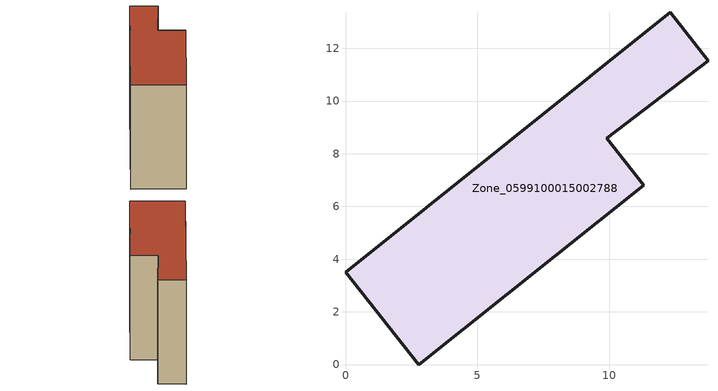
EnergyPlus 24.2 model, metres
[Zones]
Zone_0599100015002788
 floor ground (C_G): 0,3.51 12.32,13.36 13.75,11.53 9.91,8.58 11.32,6.8 2.79,0 z0.71
 wall outside (C_F): 9.91,8.58 13.75,11.53 12.32,13.36 0,3.51 2.79,0 11.32,6.8 9.91,8.58 z0.71:9.89
 roof outside (C_R): 2.79,0 11.32,6.8 9.91,8.58 13.75,11.53 12.32,13.36 0,3.51 z9.89
[BUILDING]
Pand.0599100015002788: North Axis=0; Terrain=City; Loads Convergence Tolerance Value=0.04; Temperature Convergence Tolerance Value=0.4; Solar Distribution=FullExterior; Maximum Number of Warmup Days=25; Minimum Number of Warmup Days=1
[Site:Location]
Rotterdam.The.Hague.AP_ZH_NLD Design_Conditions: Latitude=51.96; Longitude=4.45; Time Zone=1; Elevation=-4.5
[SITE:GROUNDTEMPERATURE:BUILDINGSURFACE]
18, 18, 18, 18, 18, 18, 18, 18, 18, 18, 18, 18
[MATERIAL] Thermal Absorptance=0.9; Solar Absorptance=0.7; Visible Absorptance=0.7
Name | Roughness | Thickness | Conductivity | Density | Specific Heat
G.TI.1975-1991 | MediumSmooth | 0.15 | 0.288461 | 540 | 1210
F.TI.1975-1991 | Rough | 0.3 | 0.230769 | 1920 | 840
R.TI.1975-1991 | MediumRough | 0.2 | 0.153846 | 1500 | 1000
[CONSTRUCTION]
C_G: G.TI.1975-1991
C_F: F.TI.1975-1991
C_R: R.TI.1975-1991
[ZONE]
Zone_0599100015002788: Type=1; Multiplier=1; Ceiling Height=Autocalculate; Volume=Autocalculate; Floor Area=autocalculate; Part of Total Floor Area=Yes
[ZONEINFILTRATION:DESIGNFLOWRATE]
Infil_Zone_0599100015002788: Zone or ZoneList or Space or SpaceList=Zone_0599100015002788; Schedule=AlwaysOn; Design Flow Rate Calculation Method=Flow/Area; Flow Rate per Floor Area=0.003; Constant Term Coefficient=1; Temperature Term Coefficient=0; Velocity Term Coefficient=0; Velocity Squared Term Coefficient=0
[HVACTEMPLATE:ZONE:IDEALLOADSAIRSYSTEM]
Zone_0599100015002788: Maximum Heating Supply Air Temperature=50; Minimum Cooling Supply Air Temperature=13; Maximum Heating Supply Air Humidity Ratio=0.0156; Minimum Cooling Supply Air Humidity Ratio=0.0077; Heating Limit=NoLimit; Cooling Limit=NoLimit; Dehumidification Control Type=ConstantSensibleHeatRatio; Cooling Sensible Heat Ratio=0.7; Dehumidification Setpoint=60; Humidification Control Type=None; Humidification Setpoint=30; Outdoor Air Method=None; Outdoor Air Flow Rate per Person=0.00944; Outdoor Air Flow Rate per Zone Floor Area=0; Outdoor Air Flow Rate per Zone=0; Demand Controlled Ventilation Type=None; Outdoor Air Economizer Type=NoEconomizer; Heat Recovery Type=None; Sensible Heat Recovery Effectiveness=0.7; Latent Heat Recovery Effectiveness=0.65
[ZONECONTROL:THERMOSTAT]
ThermostatControl_Zone_0599100015002788: Zone or ZoneList=Zone_0599100015002788; Control Type Schedule=DualSetpointControlType; Control 1=Thermostat_Zone_0599100015002788; Temperature Difference Between Cutout And Setpoint=0
[THERMOSTATSETPOINT:DUALSETPOINT]
Thermostat_Zone_0599100015002788: Heating Setpoint Temperature Schedule=HeatingSetpoint_Zone_0599100015002788; Cooling Setpoint Temperature Schedule=CoolingSetpoint_Zone_0599100015002788
[SCHEDULE:COMPACT]
HeatingSetpoint_Zone_0599100015002788: Through: 12/31, For: AllDays, Until: 24:00, 21
CoolingSetpoint_Zone_0599100015002788: Through: 12/31, For: AllDays, Until: 24:00, 24
DualSetpointControlType: Through: 12/31, For: AllDays, Until: 24:00, 4
AlwaysOn: Through: 12/31, For: AllDays, Until: 24:00, 1
